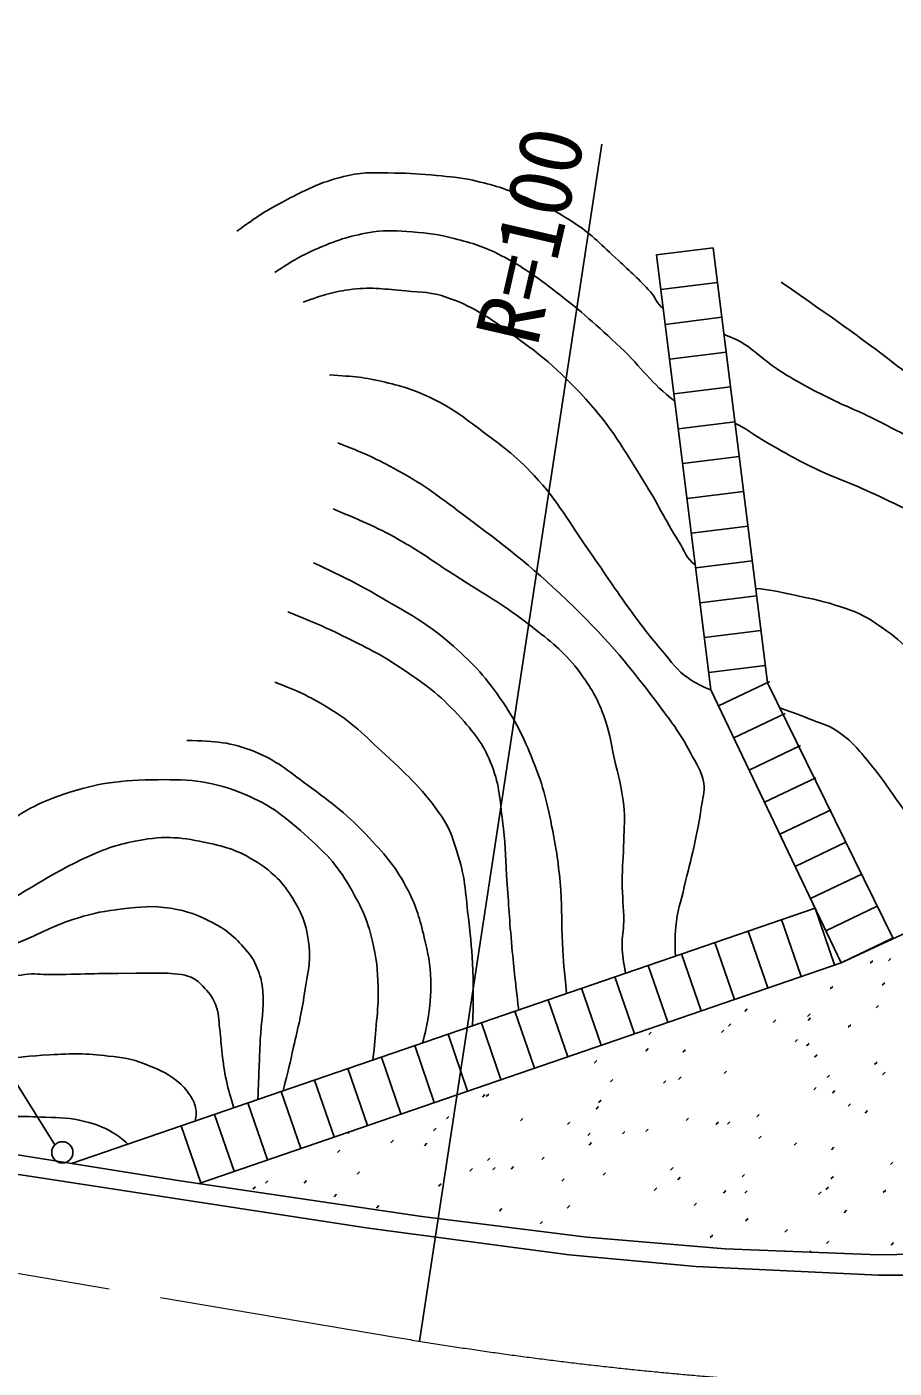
# Model space of a CAD drawing. Units: millimetres, scale not verified. Extents: x 40000 to 680000, y 20000 to 380000.
# Drawn here: x 528225 to 553142, y 303670 to 342208 of the extents above; entities that cross this region are included whole.
import ezdxf
from ezdxf.enums import TextEntityAlignment as Align

# ---------------------------------------------------------------- set-up
doc = ezdxf.new("R2010")
doc.units = ezdxf.units.MM
doc.header["$LTSCALE"] = 1000
doc.linetypes.add('CHAIN', pattern=[18.5, 12, -1.5, 3.5, -1.5])
for name, color, linetype, lineweight in [('M-BGD', 7, 'Continuous', 25), ('M-BMK', 2, 'CHAIN', 13), ('M-BMK-SRVR', 3, 'Continuous', 25), ('M-STR-STRC', 7, 'Continuous', 25)]:
    doc.layers.add(name, color=color, linetype=linetype, lineweight=lineweight)
doc.styles.add('ＭＳ ゴシック', font='')
doc.styles.get('ＭＳ ゴシック').set_extended_font_data('MS Gothic')

msp = doc.modelspace()

# ---------------------------------------------------------------- linework, layer by layer
at = {"layer": 'M-BGD'}
for p, q in [((546318, 335659), (547939, 335861)), ((546443, 334659), (548064, 334862)), ((546568, 333659), (548188, 333862)), ((546693, 332660), (548313, 332862)), ((546818, 331660), (548438, 331862)), ((546943, 330660), (548563, 330862)), ((547067, 329660), (548688, 329862)), ((547192, 328660), (548813, 328862)), ((547317, 327660), (548937, 327863)), ((547442, 326660), (549062, 326863)), ((547567, 325660), (549187, 325863)), ((547691, 324661), (549312, 324863)), ((547816, 323661), (549437, 323863)), ((548099, 322699), (549573, 323402)), ((548539, 321777), (550013, 322479)), ((548978, 320854), (550452, 321557)), ((549418, 319931), (550892, 320634)), ((549858, 319009), (551332, 319711)), ((550298, 318086), (551772, 318788)), ((550738, 317163), (552212, 317866)), ((532659, 310632), (550869, 316889)), ((550869, 316889), (551430, 315254)), ((550869, 316889), (551430, 315254)), ((551178, 316240), (552652, 316943)), ((549910, 316559), (550472, 314924)), ((548952, 316230), (549514, 314595)), ((551618, 315318), (553092, 316020)), ((547993, 315901), (548555, 314266)), ((546077, 315242), (546639, 313607)), ((547035, 315572), (547597, 313936)), ((552454, 315302), (552525, 315373)), ((552979, 315373), (553050, 315444)), ((545118, 314913), (545680, 313278)), ((544160, 314584), (544722, 312948)), ((551305, 314567), (551376, 314637)), ((552801, 314672), (552871, 314743)), ((543202, 314254), (543763, 312619)), ((548670, 314301), (548675, 314307)), ((552626, 314022), (552697, 314092)), ((542243, 313925), (542805, 312290)), ((548850, 313921), (548921, 313992)), ((550654, 313775), (550725, 313846)), ((550667, 313661), (550737, 313732)), ((541285, 313596), (541847, 311961)), ((546090, 313257), (546160, 313328)), ((548182, 313311), (548253, 313381)), ((548379, 313496), (548450, 313567)), ((549670, 313605), (549740, 313676)), ((551824, 313467), (551894, 313537)), ((539368, 312937), (539930, 311302)), ((540326, 313267), (540888, 311631)), ((550298, 313044), (550369, 313115)), ((550626, 312931), (550696, 313001)), ((538410, 312608), (538972, 310973)), ((546009, 312780), (546079, 312851)), ((547073, 312745), (547144, 312816)), ((550857, 312606), (550928, 312677)), ((537451, 312279), (538013, 310643)), ((544526, 312436), (544597, 312507)), ((548258, 312137), (548328, 312208)), ((552580, 312391), (552651, 312461)), ((552809, 312102), (552880, 312172)), ((536493, 311949), (537055, 310314)), ((544989, 311895), (545060, 311966)), ((546516, 311854), (546587, 311925)), ((546951, 311966), (547022, 312036)), ((551213, 312018), (551284, 312089)), ((535535, 311620), (536096, 309985)), ((541311, 311461), (541382, 311532)), ((541425, 311473), (541496, 311544)), ((550830, 311667), (550901, 311738)), ((551370, 311574), (551441, 311645)), ((534576, 311291), (535138, 309656)), ((544580, 311115), (544651, 311185)), ((544652, 311299), (544723, 311370)), ((551819, 311196), (551890, 311267)), ((552305, 310998), (552376, 311069)), ((532659, 310632), (529509, 309546)), ((532659, 310632), (533221, 308997)), ((533618, 310962), (534180, 309326)), ((540281, 310834), (540352, 310904)), ((542409, 310773), (542479, 310843)), ((543755, 310668), (543826, 310739)), ((547165, 310785), (547236, 310855)), ((548021, 310672), (548092, 310742)), ((548355, 310678), (548425, 310749)), ((549197, 310888), (549268, 310959)), ((537447, 310416), (537498, 310466)), ((539909, 310493), (539980, 310563)), ((544339, 310354), (544410, 310424)), ((545334, 310401), (545404, 310471)), ((546004, 310469), (546075, 310539)), ((549252, 310268), (549322, 310339)), ((537149, 309863), (537220, 309934)), ((538685, 310149), (538756, 310220)), ((539648, 310060), (539719, 310131)), ((544376, 310081), (544446, 310151)), ((550270, 310074), (550341, 310145)), ((551338, 309946), (551409, 310016)), ((541456, 309636), (541526, 309707)), ((542138, 309392), (542208, 309462)), ((543020, 309666), (543091, 309737)), ((553036, 309518), (553106, 309589)), ((537711, 309241), (537782, 309312)), ((540954, 309333), (541025, 309404)), ((541612, 309367), (541682, 309438)), ((543592, 309043), (543662, 309114)), ((544780, 309212), (544851, 309283)), ((546718, 309361), (546789, 309432)), ((546924, 309086), (546994, 309157)), ((548774, 309164), (548845, 309235)), ((551325, 309106), (551395, 309177)), ((534720, 308814), (534791, 308884)), ((535079, 308986), (535149, 309057)), ((536191, 308989), (536262, 309060)), ((540056, 308897), (540126, 308967)), ((546250, 308776), (546320, 308847)), ((548236, 308702), (548307, 308773)), ((548853, 308694), (548924, 308765)), ((550972, 308662), (551043, 308733)), ((551181, 308801), (551252, 308872)), ((552831, 308715), (552902, 308786)), ((537051, 308595), (537122, 308666)), ((538271, 308270), (538342, 308341)), ((543751, 308272), (543821, 308342)), ((547394, 308344), (547465, 308415)), ((539333, 308066), (539342, 308075)), ((541802, 308184), (541873, 308255)), ((548875, 307903), (548945, 307974)), ((551703, 308138), (551774, 308209)), ((542971, 307816), (543041, 307887)), ((550005, 307580), (550076, 307650)), ((547860, 307425), (547931, 307496)), ((551195, 307251), (551266, 307322)), ((553056, 307208), (553127, 307279)), ((550030, 307033), (550039, 307043)), ((550722, 307007), (550752, 307037))]:
    msp.add_line(p, q, dxfattribs=at)
for points in [[(533147, 308971), (551618, 315318), (559230, 318846), (569230, 326399), (575543, 327369), (583841, 326009), (594196, 323054), (592904, 340119)], [(551618, 315318), (547879, 323161), (546318, 335659)], [(553115, 316012), (549499, 323363), (547938, 335861)], [(513576, 312096), (532626, 309048), (539569, 308032), (544310, 307439), (548290, 307100), (552692, 306931), (557434, 307016)], [(513746, 311418), (538045, 307693), (543802, 306931), (547443, 306592), (552692, 306338), (557264, 306338), (560058, 306423), (565138, 306846), (570557, 307524), (575468, 308455), (579447, 309386)]]:
    msp.add_lwpolyline(points, dxfattribs=at)
for points, knots in [([(534260, 336336), (534876, 336780), (535082, 336918), (535652, 337218), (536325, 337572), (536719, 337772), (537462, 337937), (537967, 338050), (538267, 338013), (538784, 338007), (539256, 338002), (539521, 337980), (539991, 337937), (540400, 337899), (540633, 337887), (541035, 337798), (541639, 337664), (541975, 337557), (542543, 337311), (543116, 337063), (543438, 336914), (543958, 336568), (544494, 336213), (544739, 335937), (545211, 335501), (545583, 335158), (545797, 334969), (546139, 334596), (546297, 334425), (546310, 334250), (546509, 334129)], [0, 0, 0, 0, 1, 1, 1, 2, 2, 2, 3, 3, 3, 4, 4, 4, 5, 5, 5, 6, 6, 6, 7, 7, 7, 8, 8, 8, 9, 9, 9, 10, 10, 10, 10]), ([(535350, 335153), (535898, 335510), (536090, 335626), (536603, 335849), (537192, 336105), (537546, 336215), (538181, 336313), (538611, 336380), (538861, 336344), (539295, 336313), (539770, 336279), (540040, 336251), (540501, 336127), (541041, 335983), (541351, 335899), (541847, 335640), (542502, 335298), (542837, 335044), (543424, 334596), (544186, 334016), (544579, 333646), (545281, 332995), (545909, 332413), (546151, 331961), (546843, 331456)], [0, 0, 0, 0, 1, 1, 1, 2, 2, 2, 3, 3, 3, 4, 4, 4, 5, 5, 5, 6, 6, 6, 7, 7, 7, 8, 8, 8, 8]), ([(536162, 334295), (536778, 334517), (537010, 334598), (537578, 334666), (538172, 334737), (538513, 334669), (539109, 334619), (539575, 334580), (539851, 334589), (540292, 334434), (541004, 334184), (541372, 333944), (541986, 333506), (542953, 332814), (543484, 332390), (544283, 331510), (545044, 330673), (545352, 330102), (545953, 329144), (546366, 328487), (546532, 328079), (546951, 327427), (547128, 327153), (547162, 326927), (547431, 326744)], [0, 0, 0, 0, 1, 1, 1, 2, 2, 2, 3, 3, 3, 4, 4, 4, 5, 5, 5, 6, 6, 6, 7, 7, 7, 8, 8, 8, 8]), ([(549898, 334875), (551520, 333739), (551965, 333446), (553239, 332462), (553907, 331945), (554309, 331686), (554933, 331116), (555491, 330606), (555809, 330321), (556301, 329747), (556743, 329233), (557011, 328954), (557369, 328378), (557532, 328116), (557545, 327929), (557670, 327647), (558101, 326680), (558396, 326163), (558807, 325188), (559082, 324538), (559193, 324157), (559434, 323494), (559608, 323015), (559706, 322746), (559875, 322264), (560082, 321669), (560160, 321322), (560385, 320733), (560502, 320427), (560541, 320324), (560697, 319954)], [0, 0, 0, 0, 1, 1, 1, 2, 2, 2, 3, 3, 3, 4, 4, 4, 5, 5, 5, 6, 6, 6, 7, 7, 7, 8, 8, 8, 9, 9, 9, 10, 10, 10, 10]), ([(548249, 333375), (548468, 333274), (548604, 333241), (548807, 333111), (549200, 332861), (549371, 332651), (549759, 332392), (550312, 332022), (550649, 331856), (551244, 331557), (551780, 331287), (552101, 331180), (552636, 330907), (553446, 330494), (553902, 330258), (554654, 329747), (555112, 329436), (555349, 329229), (555745, 328842), (556145, 328450), (556320, 328182), (556650, 327728), (556960, 327300), (557121, 327048), (557369, 326580), (557720, 325916), (557894, 325528), (558134, 324817), (558373, 324108), (558370, 323672), (558598, 322960), (558744, 322507), (558870, 322269), (559039, 321824), (559245, 321282), (559288, 320948), (559550, 320431), (559740, 320056), (559824, 319916), (560104, 319506)], [0, 0, 0, 0, 1, 1, 1, 2, 2, 2, 3, 3, 3, 4, 4, 4, 5, 5, 5, 6, 6, 6, 7, 7, 7, 8, 8, 8, 9, 9, 9, 10, 10, 10, 11, 11, 11, 12, 12, 12, 13, 13, 13, 13]), ([(536916, 332206), (537654, 332159), (537905, 332148), (538517, 331998), (539077, 331860), (539394, 331768), (539909, 331510), (540446, 331242), (540718, 331036), (541197, 330675), (541852, 330182), (542241, 329919), (542798, 329318), (543519, 328540), (543784, 327989), (544399, 327125), (544869, 326465), (545104, 326074), (545582, 325420), (545919, 324959), (546117, 324706), (546487, 324271), (546759, 323951), (546881, 323729), (547230, 323494), (547466, 323335), (547578, 323277), (547879, 323161)], [0, 0, 0, 0, 1, 1, 1, 2, 2, 2, 3, 3, 3, 4, 4, 4, 5, 5, 5, 6, 6, 6, 7, 7, 7, 8, 8, 8, 9, 9, 9, 9]), ([(548568, 330816), (548893, 330679), (549036, 330527), (549341, 330350), (549878, 330039), (550177, 329861), (550733, 329585), (551503, 329201), (551977, 329078), (552752, 328703), (553390, 328393), (553770, 328250), (554353, 327844), (554805, 327529), (555031, 327306), (555397, 326893), (555944, 326276), (556152, 325848), (556557, 325130), (556880, 324557), (556989, 324199), (557230, 323587), (557543, 322789), (557582, 322293), (557902, 321499), (558048, 321138), (558156, 320947), (558320, 320594), (558555, 320086), (558624, 319768), (558923, 319295), (559037, 319115), (559077, 319046), (559230, 318846)], [0, 0, 0, 0, 1, 1, 1, 2, 2, 2, 3, 3, 3, 4, 4, 4, 5, 5, 5, 6, 6, 6, 7, 7, 7, 8, 8, 8, 9, 9, 9, 10, 10, 10, 11, 11, 11, 11]), ([(537160, 330257), (537920, 329956), (538154, 329850), (538761, 329527), (539583, 329089), (540000, 328763), (540745, 328204), (541957, 327294), (542644, 326783), (543738, 325733), (544836, 324679), (545399, 324026), (546313, 322810), (546725, 322261), (546973, 321958), (547288, 321348), (547458, 321018), (547615, 320845), (547670, 320478), (547711, 320208), (547639, 320052), (547601, 319782), (547539, 319343), (547486, 319101), (547392, 318668), (547293, 318210), (547217, 317959), (547114, 317502), (547012, 317055), (546910, 316811), (546870, 316354), (546842, 316026), (546840, 315898), (546858, 315511)], [0, 0, 0, 0, 1, 1, 1, 2, 2, 2, 3, 3, 3, 4, 4, 4, 5, 5, 5, 6, 6, 6, 7, 7, 7, 8, 8, 8, 9, 9, 9, 10, 10, 10, 11, 11, 11, 11]), ([(537021, 328355), (537984, 327949), (538285, 327840), (539039, 327404), (539562, 327102), (539833, 326898), (540339, 326568), (541307, 325936), (541893, 325641), (542798, 324921), (543360, 324474), (543696, 324224), (544121, 323645), (544439, 323210), (544600, 322942), (544793, 322438), (544971, 321977), (544986, 321691), (545095, 321209), (545216, 320677), (545314, 320382), (545373, 319840), (545417, 319443), (545380, 319218), (545373, 318819), (545365, 318356), (545328, 318098), (545327, 317636), (545326, 317191), (545379, 316943), (545373, 316499), (545370, 316226), (545322, 316075), (545327, 315803), (545333, 315494), (545359, 315376), (545427, 315019)], [0, 0, 0, 0, 1, 1, 1, 2, 2, 2, 3, 3, 3, 4, 4, 4, 5, 5, 5, 6, 6, 6, 7, 7, 7, 8, 8, 8, 9, 9, 9, 10, 10, 10, 11, 11, 11, 12, 12, 12, 12]), ([(536464, 326812), (537410, 326363), (537688, 326229), (538436, 325791), (539215, 325335), (539677, 325102), (540362, 324515), (541005, 323964), (541339, 323608), (541824, 322914), (542281, 322259), (542474, 321844), (542775, 321104), (543080, 320355), (543171, 319902), (543332, 319109), (543466, 318446), (543510, 318067), (543564, 317392), (543610, 316804), (543576, 316472), (543610, 315884), (543643, 315317), (543661, 315129), (543729, 314436)], [0, 0, 0, 0, 1, 1, 1, 2, 2, 2, 3, 3, 3, 4, 4, 4, 5, 5, 5, 6, 6, 6, 7, 7, 7, 8, 8, 8, 8]), ([(549160, 326073), (549571, 326040), (549797, 325981), (550199, 325895), (550692, 325791), (550972, 325744), (551452, 325594), (551896, 325455), (552152, 325370), (552543, 325118), (553282, 324641), (553630, 324270), (554237, 323633), (555018, 322812), (555420, 322312), (556069, 321383), (556554, 320690), (556772, 320265), (557183, 319527), (557464, 319021), (557556, 318852), (557879, 318220)], [0, 0, 0, 0, 1, 1, 1, 2, 2, 2, 3, 3, 3, 4, 4, 4, 5, 5, 5, 6, 6, 6, 7, 7, 7, 7]), ([(535722, 325397), (536533, 325071), (536769, 324976), (537415, 324654), (538076, 324325), (538453, 324143), (539063, 323726), (539758, 323250), (540150, 322964), (540710, 322334), (541132, 321859), (541366, 321560), (541592, 320965), (541814, 320378), (541809, 320009), (541893, 319387), (541975, 318784), (541965, 318440), (542009, 317833), (542064, 317081), (542081, 316658), (542148, 315907), (542216, 315147), (542245, 314900), (542355, 313964)], [0, 0, 0, 0, 1, 1, 1, 2, 2, 2, 3, 3, 3, 4, 4, 4, 5, 5, 5, 6, 6, 6, 7, 7, 7, 8, 8, 8, 8]), ([(535350, 323378), (536057, 323105), (536299, 322995), (536858, 322659), (537581, 322224), (537913, 321867), (538529, 321290), (539217, 320645), (539625, 320285), (540153, 319503), (540417, 319113), (540474, 318839), (540617, 318390), (540840, 317690), (540826, 317262), (540919, 316534), (540990, 315974), (541011, 315658), (541035, 315095), (541061, 314476), (541053, 314262), (541031, 313509)], [0, 0, 0, 0, 1, 1, 1, 2, 2, 2, 3, 3, 3, 4, 4, 4, 5, 5, 5, 6, 6, 6, 7, 7, 7, 7]), ([(549855, 322638), (550312, 322477), (550437, 322436), (550803, 322288), (551058, 322184), (551221, 322160), (551452, 322009), (551871, 321736), (552061, 321512), (552380, 321127), (552790, 320634), (552978, 320325), (553355, 319805), (554132, 318733), (554365, 318372), (555283, 317017)], [0, 0, 0, 0, 1, 1, 1, 2, 2, 2, 3, 3, 3, 4, 4, 4, 5, 5, 5, 5]), ([(532821, 321708), (533679, 321673), (534054, 321670), (534770, 321383), (535417, 321123), (535715, 320841), (536278, 320431), (537022, 319891), (537439, 319573), (538065, 318900), (538564, 318364), (538849, 318046), (539179, 317392), (539429, 316895), (539515, 316587), (539643, 316046), (539754, 315574), (539822, 315302), (539828, 314817), (539834, 314353), (539822, 314089), (539735, 313633), (539689, 313389), (539671, 313297), (539588, 313013)], [0, 0, 0, 0, 1, 1, 1, 2, 2, 2, 3, 3, 3, 4, 4, 4, 5, 5, 5, 6, 6, 6, 7, 7, 7, 8, 8, 8, 8]), ([(517662, 314722), (518788, 315218), (519092, 315346), (520020, 315720), (521300, 316236), (522055, 316428), (523335, 316947), (524202, 317299), (524707, 317462), (525527, 317913), (526176, 318270), (526463, 318594), (527093, 318983), (527866, 319459), (528271, 319810), (529129, 320105), (530137, 320452), (530752, 320559), (531818, 320575), (532817, 320590), (533418, 320572), (534350, 320210), (535154, 319897), (535559, 319583), (536203, 319009), (536786, 318489), (537116, 318170), (537508, 317495), (537866, 316878), (538033, 316495), (538187, 315798), (538302, 315278), (538309, 314974), (538317, 314441), (538323, 314084), (538292, 313884), (538265, 313527), (538235, 313135), (538220, 313006), (538166, 312524)], [0, 0, 0, 0, 1, 1, 1, 2, 2, 2, 3, 3, 3, 4, 4, 4, 5, 5, 5, 6, 6, 6, 7, 7, 7, 8, 8, 8, 9, 9, 9, 10, 10, 10, 11, 11, 11, 12, 12, 12, 13, 13, 13, 13]), ([(518630, 313659), (519483, 314069), (519733, 314185), (520463, 314467), (521263, 314776), (521731, 314895), (522552, 315146), (523585, 315462), (524206, 315513), (525214, 315903), (525946, 316186), (526344, 316377), (527041, 316738), (528221, 317348), (528806, 317837), (530017, 318382), (530590, 318641), (530937, 318747), (531557, 318852), (532343, 318985), (532816, 318898), (533593, 318722), (534145, 318597), (534453, 318462), (534924, 318148), (535398, 317831), (535626, 317568), (535916, 317077), (536183, 316625), (536278, 316321), (536333, 315798), (536390, 315269), (536280, 314968), (536203, 314441), (536114, 313834), (536024, 313500), (535890, 312901), (535779, 312406), (535740, 312246), (535589, 311639)], [0, 0, 0, 0, 1, 1, 1, 2, 2, 2, 3, 3, 3, 4, 4, 4, 5, 5, 5, 6, 6, 6, 7, 7, 7, 8, 8, 8, 9, 9, 9, 10, 10, 10, 11, 11, 11, 12, 12, 12, 13, 13, 13, 13]), ([(519488, 312717), (520279, 313055), (520488, 313139), (521133, 313401), (522353, 313896), (523044, 314156), (524283, 314602), (525052, 314879), (525496, 314994), (526267, 315263), (526931, 315495), (527301, 315631), (527955, 315890), (528632, 316158), (528982, 316388), (529677, 316603), (530168, 316754), (530456, 316804), (530965, 316864), (531505, 316928), (531820, 316966), (532357, 316882), (532854, 316804), (533128, 316694), (533575, 316464), (534026, 316232), (534243, 316018), (534567, 315629), (534719, 315446), (534782, 315321), (534867, 315099), (534953, 314874), (534984, 314738), (535002, 314498), (535044, 313955), (534958, 313649), (534933, 313105), (534902, 312435), (534894, 312224), (534861, 311389)], [0, 0, 0, 0, 1, 1, 1, 2, 2, 2, 3, 3, 3, 4, 4, 4, 5, 5, 5, 6, 6, 6, 7, 7, 7, 8, 8, 8, 9, 9, 9, 10, 10, 10, 11, 11, 11, 12, 12, 12, 13, 13, 13, 13]), ([(520139, 312001), (520759, 312126), (520940, 312178), (521447, 312317), (522594, 312630), (523195, 312940), (524300, 313378), (525240, 313751), (525774, 313948), (526684, 314387), (526986, 314533), (527117, 314694), (527433, 314805), (527710, 314902), (527873, 314938), (528164, 314979), (528446, 315019), (528609, 314977), (528894, 314979), (529778, 314987), (530273, 315018), (531157, 315014), (531748, 315011), (532084, 315053), (532670, 314979), (532754, 314969), (532801, 314959), (532879, 314927), (533056, 314855), (533150, 314788), (533280, 314648), (533448, 314465), (533554, 314358), (533645, 314126), (533748, 313863), (533729, 313693), (533767, 313413), (533805, 313135), (533801, 312977), (533836, 312699), (533875, 312399), (533895, 312230), (533958, 311934), (534024, 311624), (534059, 311517), (534173, 311152)], [0, 0, 0, 0, 1, 1, 1, 2, 2, 2, 3, 3, 3, 4, 4, 4, 5, 5, 5, 6, 6, 6, 7, 7, 7, 8, 8, 8, 9, 9, 9, 10, 10, 10, 11, 11, 11, 12, 12, 12, 13, 13, 13, 14, 14, 14, 15, 15, 15, 15]), ([(521019, 311035), (521638, 311086), (521812, 311104), (522317, 311177), (522926, 311264), (523266, 311333), (523865, 311473), (524580, 311639), (524970, 311772), (525675, 311977), (526350, 312174), (526710, 312354), (527398, 312499), (527967, 312619), (528296, 312638), (528877, 312673), (529535, 312714), (529910, 312713), (530565, 312639), (530979, 312591), (531223, 312571), (531609, 312412), (531986, 312258), (532214, 312181), (532531, 311925), (532704, 311786), (532797, 311695), (532914, 311507), (532993, 311381), (533040, 311305), (533071, 311159), (533102, 311011), (533091, 310937), (533066, 310772)], [0, 0, 0, 0, 1, 1, 1, 2, 2, 2, 3, 3, 3, 4, 4, 4, 5, 5, 5, 6, 6, 6, 7, 7, 7, 8, 8, 8, 9, 9, 9, 10, 10, 10, 11, 11, 11, 11]), ([(524488, 310350), (525030, 310502), (525186, 310543), (525640, 310637), (526166, 310746), (526463, 310797), (526998, 310846), (527681, 310909), (528069, 310911), (528755, 310881), (529199, 310861), (529458, 310879), (529886, 310759), (530210, 310669), (530402, 310623), (530687, 310446), (530872, 310331), (530946, 310276), (531131, 310107)], [0, 0, 0, 0, 1, 1, 1, 2, 2, 2, 3, 3, 3, 4, 4, 4, 5, 5, 5, 6, 6, 6, 6])]:
    msp.add_open_spline(points, degree=3, knots=knots, dxfattribs=at)
at = {"layer": 'M-BMK'}
msp.add_line((513830, 308794), (538807, 304560), dxfattribs=at)
msp.add_arc((556870, 411865), 108814, 260.44478, 277.09126, dxfattribs=at)
at = {"layer": 'M-BMK-SRVR'}
msp.add_line((544744, 338832), (539508, 304445), dxfattribs=at)
at = {"layer": 'M-STR-STRC'}
msp.add_line((529028, 310089), (505886, 347141), dxfattribs=at)
msp.add_circle((529244, 309873), 305, dxfattribs=at)

# ---------------------------------------------------------------- texts
at = {"layer": 'M-BMK-SRVR', "style": 'ＭＳ ゴシック'}
msp.add_text('R=100', height=1833, rotation=77.053, dxfattribs=at).set_placement((541992, 333185), align=Align.MIDDLE_LEFT)

doc.saveas('drawing.dxf')
